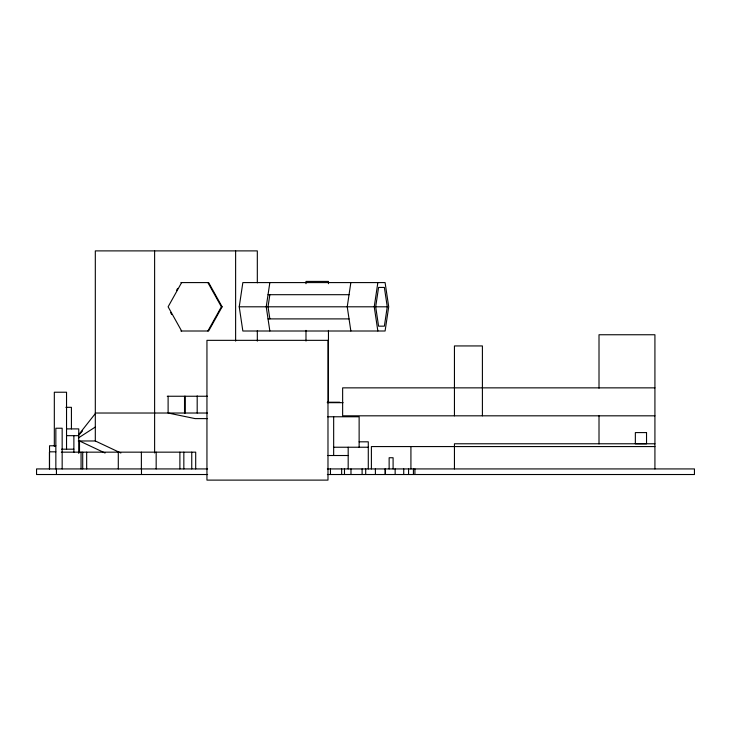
<?xml version="1.0" encoding="UTF-8"?>
<svg xmlns="http://www.w3.org/2000/svg" width="731" height="731" viewBox="0 0 731 731"><rect width="100%" height="100%" fill="white"/><g stroke="black" fill="none" stroke-linecap="round" stroke-linejoin="round"><path stroke-width="1.1" d="M239.229 306.801L242.847 282.586L385.091 282.586L388.709 306.801L385.091 331.006L242.847 331.006L239.229 306.801L374.235 306.801L377.854 331.006M269.849 282.586L266.23 306.801L269.849 331.006M269.849 294.694L268.039 306.801L269.849 318.899M350.853 282.586L347.234 306.801L350.853 331.006M374.235 306.801L377.854 282.586M387.256 306.801L384.369 326.163L378.576 326.163L375.688 306.801L378.576 287.429L384.369 287.429L387.256 306.801L375.88 306.801M176.573 290.335L177.651 288.398M181.617 282.586L168.112 306.801L181.617 331.006M207.887 331.006L221.392 306.801L207.887 282.586M180.886 282.586L208.618 282.586L222.114 306.801L208.618 331.006L180.886 331.006M78.537 434.863L95.076 413.892M79.597 434.269L82.53 430.915M78.418 437.933L95.368 426.995M268.039 294.694L349.043 294.694M221.392 306.801L222.114 306.801M268.039 318.899L349.043 318.899M654.921 387.859L342.638 387.859L342.638 415.82L654.921 415.82M167.244 396.248L207.485 396.248M327.333 402.233L339.696 402.233M327.305 402.68L343.086 402.68M65.863 407.322L71.419 407.322L71.419 428.896M95.313 413.024L207.449 413.024M327.57 416.771L359.131 416.771L359.131 447.235M207.549 418.607L195.113 418.607L168.112 413.024L168.112 396.248M66.539 428.896L78.756 428.896L78.756 453.403M66.539 435.667L78.756 435.667M78.263 440.976L95.313 440.976L120.871 453.019M359.131 441.816L368.287 441.816L368.287 468.927M654.921 443.772L454.444 443.772L454.444 468.927M55.848 445.782L49.534 445.782L49.534 468.927M654.921 446.568L371.394 446.568L371.394 468.927M333.665 447.235L368.287 447.235M61.66 449.19L73.877 449.19M49.534 451.822L55.848 451.822M61.294 452.16L195.698 452.16L195.698 468.927M327.945 455.514L348.184 455.514M207.622 468.927L36.55 468.927L36.55 474.52L207.622 474.52M327.369 468.927L694.45 468.927L694.45 474.52L327.369 474.52M105.063 453.019L79.505 440.976L79.505 452.516M170.634 312.612L171.712 314.54M654.921 468.927L654.921 334.752L599.009 334.752L599.009 388.198M599.009 415.482L599.009 443.909M482.405 415.82L482.405 345.937L454.444 345.937L454.444 415.82M414.916 468.927L414.916 474.52M413.417 468.927L413.417 474.52M410.923 446.568L410.923 468.927M408.574 468.927L408.574 474.52M403.731 468.927L403.731 474.52M395.151 468.927L395.151 474.52M393.095 468.927L393.095 457.743L389.139 457.743L389.139 468.927M385.465 468.927L385.465 474.52M385.063 468.927L385.063 474.52M375.387 468.927L375.387 474.52M365.701 468.927L365.701 474.52M362.11 468.927L362.11 474.52M350.981 468.927L350.981 474.52M348.184 447.235L348.184 468.927M344.484 468.927L344.484 474.52M341.642 468.927L341.642 474.52M333.665 416.771L333.665 455.514M330.458 468.927L330.458 474.52M328.457 283.692L328.457 281.417L305.987 281.417L305.987 283.692M328.457 330.43L328.457 402.553M305.987 330.366L305.987 341.048M257.321 282.86L257.321 250.888L95.313 250.888L95.313 440.976M257.321 330.814L257.321 341.094M235.62 250.888L235.62 341.094M197.187 395.891L197.187 413.024M191.75 452.16L191.75 468.927M185.245 396.248L185.245 413.024M184.523 396.248L184.523 413.024M183.837 452.16L183.837 468.927M179.89 452.16L179.89 468.927M156.169 452.16L156.169 468.927M154.616 250.888L154.616 452.955M141.476 468.927L141.476 474.52M141.375 452.16L141.375 468.927M118.294 452.16L118.294 468.927M86.669 452.16L86.669 468.927M82.713 452.16L82.713 468.927M81.059 452.16L81.059 468.927M73.877 435.667L73.877 452.48M66.539 449.19L66.539 392.227L54.322 392.227L54.322 446.349M62.162 468.927L62.162 428.229L55.848 428.229L55.848 468.927M56.442 468.927L56.442 474.52M49.434 452.16L49.434 468.927M327.981 340.344L206.946 340.344L206.946 480.112L327.981 480.112L327.981 340.344M646.533 432.588L635.349 432.588L635.349 443.772L646.533 443.79L646.533 432.588"/></g></svg>
